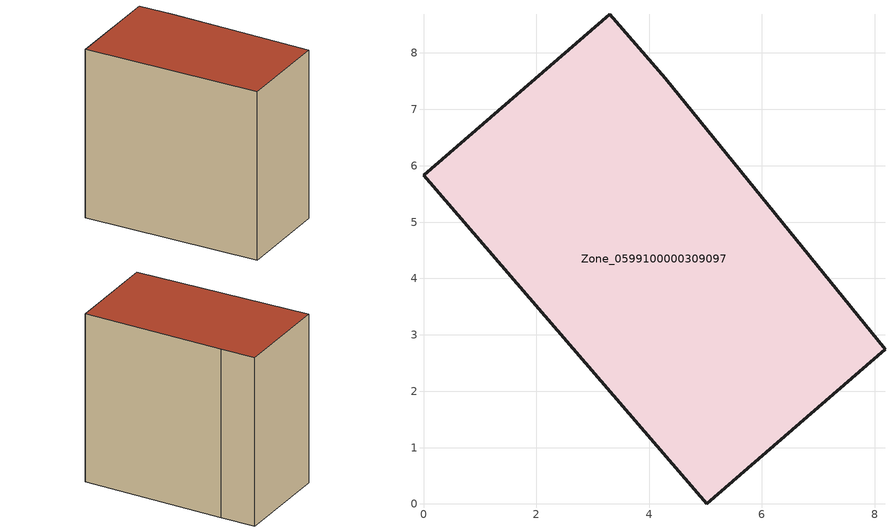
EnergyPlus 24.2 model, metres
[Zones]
Zone_0599100000309097
 floor ground (C_G): 5.03,0 0,5.83 3.31,8.69 4.29,7.55 8.19,2.74 z0
 wall outside (C_F): 5.03,0 8.19,2.74 4.29,7.55 3.31,8.69 0,5.83 5.03,0 z0:7.35
 roof outside (C_R): 0,5.83 5.03,0 8.19,2.74 4.29,7.55 3.31,8.69 z7.35
[BUILDING]
Pand.0599100000309097: North Axis=0; Terrain=City; Loads Convergence Tolerance Value=0.04; Temperature Convergence Tolerance Value=0.4; Solar Distribution=FullExterior; Maximum Number of Warmup Days=25; Minimum Number of Warmup Days=1
[Site:Location]
Rotterdam.The.Hague.AP_ZH_NLD Design_Conditions: Latitude=51.96; Longitude=4.45; Time Zone=1; Elevation=-4.5
[SITE:GROUNDTEMPERATURE:BUILDINGSURFACE]
18, 18, 18, 18, 18, 18, 18, 18, 18, 18, 18, 18
[MATERIAL] Thermal Absorptance=0.9; Solar Absorptance=0.7; Visible Absorptance=0.7
Name | Roughness | Thickness | Conductivity | Density | Specific Heat
G.TI.1946 | MediumSmooth | 0.15 | 1 | 540 | 1210
F.TI.1946 | Rough | 0.3 | 0.857143 | 1920 | 840
R.TI.1946 | MediumRough | 0.2 | 0.1 | 1500 | 1000
[CONSTRUCTION]
C_G: G.TI.1946
C_F: F.TI.1946
C_R: R.TI.1946
[ZONE]
Zone_0599100000309097: Type=1; Multiplier=1; Ceiling Height=Autocalculate; Volume=Autocalculate; Floor Area=autocalculate; Part of Total Floor Area=Yes
[ZONEINFILTRATION:DESIGNFLOWRATE]
Infil_Zone_0599100000309097: Zone or ZoneList or Space or SpaceList=Zone_0599100000309097; Schedule=AlwaysOn; Design Flow Rate Calculation Method=Flow/Area; Flow Rate per Floor Area=0.003; Constant Term Coefficient=1; Temperature Term Coefficient=0; Velocity Term Coefficient=0; Velocity Squared Term Coefficient=0
[HVACTEMPLATE:ZONE:IDEALLOADSAIRSYSTEM]
Zone_0599100000309097: Maximum Heating Supply Air Temperature=50; Minimum Cooling Supply Air Temperature=13; Maximum Heating Supply Air Humidity Ratio=0.0156; Minimum Cooling Supply Air Humidity Ratio=0.0077; Heating Limit=NoLimit; Cooling Limit=NoLimit; Dehumidification Control Type=ConstantSensibleHeatRatio; Cooling Sensible Heat Ratio=0.7; Dehumidification Setpoint=60; Humidification Control Type=None; Humidification Setpoint=30; Outdoor Air Method=None; Outdoor Air Flow Rate per Person=0.00944; Outdoor Air Flow Rate per Zone Floor Area=0; Outdoor Air Flow Rate per Zone=0; Demand Controlled Ventilation Type=None; Outdoor Air Economizer Type=NoEconomizer; Heat Recovery Type=None; Sensible Heat Recovery Effectiveness=0.7; Latent Heat Recovery Effectiveness=0.65
[ZONECONTROL:THERMOSTAT]
ThermostatControl_Zone_0599100000309097: Zone or ZoneList=Zone_0599100000309097; Control Type Schedule=DualSetpointControlType; Control 1=Thermostat_Zone_0599100000309097; Temperature Difference Between Cutout And Setpoint=0
[THERMOSTATSETPOINT:DUALSETPOINT]
Thermostat_Zone_0599100000309097: Heating Setpoint Temperature Schedule=HeatingSetpoint_Zone_0599100000309097; Cooling Setpoint Temperature Schedule=CoolingSetpoint_Zone_0599100000309097
[SCHEDULE:COMPACT]
HeatingSetpoint_Zone_0599100000309097: Through: 12/31, For: AllDays, Until: 24:00, 21
CoolingSetpoint_Zone_0599100000309097: Through: 12/31, For: AllDays, Until: 24:00, 24
DualSetpointControlType: Through: 12/31, For: AllDays, Until: 24:00, 4
AlwaysOn: Through: 12/31, For: AllDays, Until: 24:00, 1
